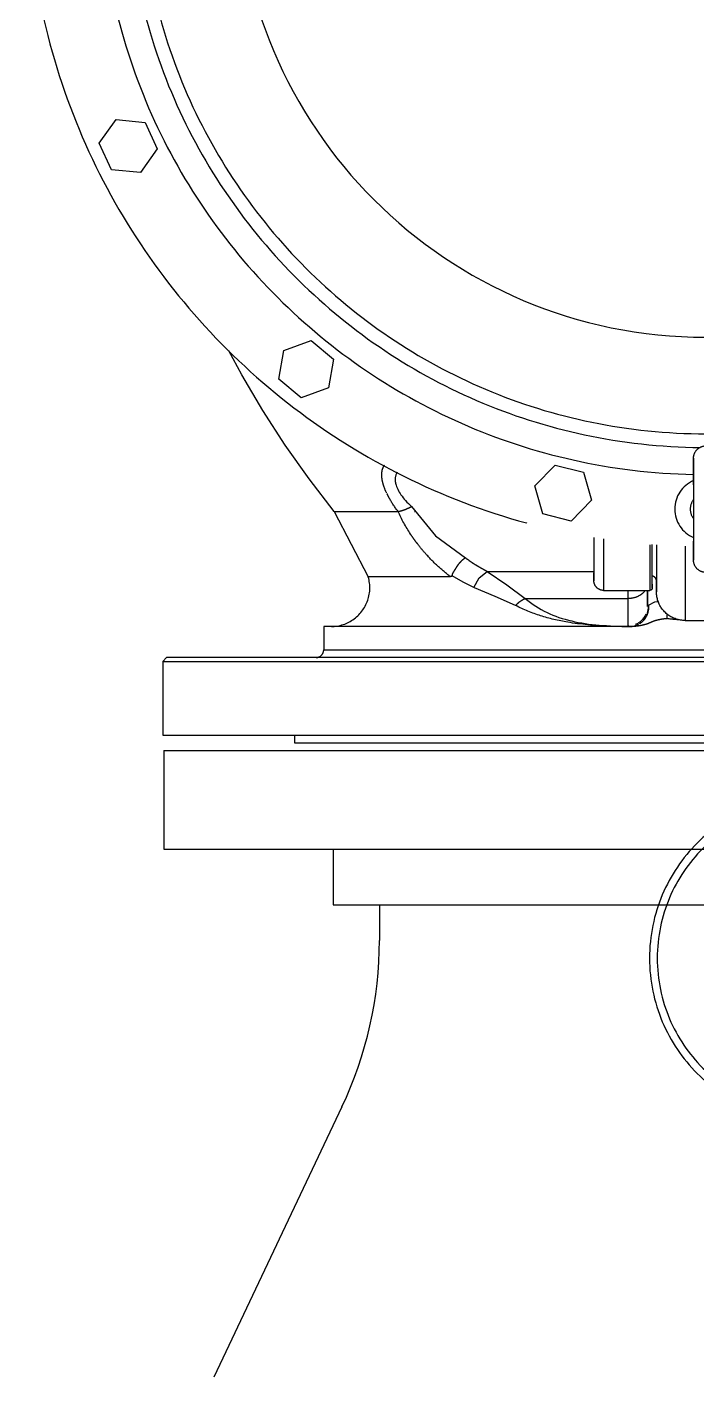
# Model space of a CAD drawing. Extents: x -181672 to 290600, y -29000 to 395522.
# Drawn here: x 13697.2 to 13869.6, y 32906.7 to 33254.6 of the extents above; entities that cross this region are included whole.
import ezdxf

# ---------------------------------------------------------------- set-up
doc = ezdxf.new("R2010")
doc.units = 0
doc.header["$LTSCALE"] = 10
doc.linetypes.add('XFM7P20PCW$0$Dashed', pattern=[2, 1, -1])

# ---------------------------------------------------------------- blocks, each defined once
blk = doc.blocks.new('XFM7P20PCW$0$A$Ccee4e352')
at = {"color": 1, "linetype": 'XFM7P20PCW$0$Dashed', "ltscale": 50}
for p, q in [((775.44, -528.22), (779.8, -522.11)), ((779.8, -522.11), (787.27, -522.83)), ((787.27, -522.83), (790.39, -529.66)), ((778.56, -535.05), (775.44, -528.22)), ((790.39, -529.66), (786.03, -535.77)), ((786.03, -535.77), (778.56, -535.05)), ((823, -581.64), (830.04, -579.04)), ((830.04, -579.04), (835.81, -583.85)), ((821.72, -589.03), (823, -581.64)), ((835.81, -583.85), (834.54, -591.24)), ((827.49, -593.84), (821.72, -589.03)), ((834.54, -591.24), (827.49, -593.84)), ((887.75, -616.53), (892.97, -611.13)), ((892.97, -611.13), (900.25, -612.96)), ((900.25, -612.96), (902.31, -620.17)), ((889.81, -623.74), (887.75, -616.53)), ((928.65, -618.68), (928.65, -618.68)), ((902.31, -620.17), (897.09, -625.57)), ((835.98, -623.07), (844.77, -639.9)), ((835.98, -623.07), (841.46, -623.07)), ((841.47, -623.07), (844.5, -623.07)), ((844.51, -623.07), (848.17, -623.07)), ((848.18, -623.07), (852.44, -623.07)), ((856.73, -623.07), (856.81, -623.07)), ((897.09, -625.57), (889.81, -623.74)), ((902.96, -629.83), (902.96, -640.97)), ((905.42, -630.15), (905.42, -643.44)), ((917.36, -631.66), (917.36, -643.44)), ((917.98, -640.92), (917.98, -631.67)), ((919.09, -631.74), (919.09, -643.81)), ((926.47, -632.06), (926.47, -651.19)), ((865.97, -639.9), (844.77, -639.9)), ((875.46, -638.54), (902.96, -638.54)), ((905.42, -643.44), (917.36, -643.44)), ((911.8, -645.54), (911.8, -643.44)), ((916.8, -643.44), (916.8, -647.58)), ((916.8, -647.58), (916.8, -643.44)), ((917.98, -642.74), (917.98, -641.6)), ((885.26, -645.54), (911.8, -645.54)), ((911.8, -652.55), (911.8, -645.54)), ((915.78, -651.08), (916.4, -650.19)), ((916.78, -649.29), (917.03, -647.99)), ((921.8, -649.4), (921.8, -650.72)), ((833.3, -652.74), (833.3, -658.74)), ((913.16, -652.74), (833.3, -652.74)), ((912.26, -652.74), (912.23, -652.74)), ((926.47, -651.19), (986.8, -651.19)), ((792.8, -660.74), (791.8, -661.74)), ((986.84, -660.74), (792.8, -660.74)), ((833.3, -658.74), (986.83, -658.74)), ((791.8, -661.74), (791.8, -680.74)), ((791.8, -661.74), (986.83, -661.74)), ((791.8, -680.74), (986.83, -680.74)), ((825.8, -680.74), (825.8, -682.74)), ((792.1, -684.74), (1071.5, -684.74)), ((792.1, -684.74), (792.1, -710.14)), ((825.8, -682.74), (986.81, -682.74)), ((792.1, -710.14), (1071.5, -710.14)), ((835.76, -710.14), (835.76, -724.43)), ((835.76, -724.43), (1027.84, -724.43)), ((847.66, -724.43), (847.66, -733.65)), ((847.66, -724.43), (1015.94, -724.43)), ((838, -776.54), (804.94, -846.16))]:
    blk.add_line(p, q, dxfattribs=at)
at = {"color": 1, "linetype": 'XFM7P20PCW$0$Dashed', "ltscale": 50, "flags": 128}
for points in [[(835.98, -623.07), (829.51, -614.65), (823.39, -605.97), (817.62, -597.06), (812.21, -587.92), (808.87, -581.73)], [(928.65, -609.34), (928.65, -609.22), (928.66, -609.09), (928.67, -608.97), (928.69, -608.84), (928.71, -608.72), (928.74, -608.59), (928.77, -608.47), (928.81, -608.35), (928.85, -608.23), (928.9, -608.12), (928.95, -608), (929.01, -607.89), (929.07, -607.78), (929.13, -607.67), (929.2, -607.56), (929.27, -607.46), (929.35, -607.36), (929.43, -607.27), (929.52, -607.17), (929.61, -607.08), (929.7, -607), (929.79, -606.92), (929.89, -606.84), (929.99, -606.76), (930.1, -606.69), (930.21, -606.63), (930.32, -606.57), (930.43, -606.51), (930.54, -606.46), (930.66, -606.41), (930.78, -606.36), (930.9, -606.33), (931.02, -606.29), (931.14, -606.26), (931.26, -606.24), (931.39, -606.22), (931.51, -606.21), (931.64, -606.2), (931.77, -606.19), (931.8, -606.19)], [(928.65, -616.22), (928.65, -615.79), (928.65, -615.35), (928.65, -614.91), (928.65, -614.49), (928.65, -614.08), (928.65, -613.68), (928.65, -613.3), (928.65, -612.93), (928.65, -612.57), (928.65, -612.24), (928.65, -611.92), (928.65, -611.61), (928.65, -611.33), (928.65, -611.06), (928.65, -610.81), (928.65, -610.57), (928.65, -610.36), (928.65, -610.17), (928.65, -610), (928.65, -609.84), (928.65, -609.71), (928.65, -609.6), (928.65, -609.5), (928.65, -609.43), (928.65, -609.38), (928.65, -609.35), (928.65, -609.34)], [(928.65, -609.34), (928.65, -609.35), (928.65, -609.39), (928.65, -609.44), (928.65, -609.51), (928.65, -609.61), (928.65, -609.72), (928.65, -609.86), (928.65, -610.01), (928.65, -610.19), (928.65, -610.38), (928.65, -610.6), (928.65, -610.83), (928.65, -611.08), (928.65, -611.35), (928.65, -611.64), (928.65, -611.95), (928.65, -612.27), (928.65, -612.61), (928.65, -612.96), (928.65, -613.33), (928.65, -613.72), (928.65, -614.11), (928.65, -614.53), (928.65, -614.95), (928.65, -615.39), (928.65, -615.84), (928.65, -616.3), (928.65, -616.76), (928.65, -617.24), (928.65, -617.73), (928.65, -618.22), (928.65, -618.72), (928.65, -619.23), (928.65, -619.74), (928.65, -620.26), (928.65, -620.78), (928.65, -621.3), (928.65, -621.83), (928.65, -622.35), (928.65, -622.88), (928.65, -623.4), (928.65, -623.93), (928.65, -624.45), (928.65, -624.97), (928.65, -625.48), (928.65, -625.99), (928.65, -626.49), (928.65, -626.99), (928.65, -627.48), (928.65, -627.97), (928.65, -628.44), (928.65, -628.9), (928.65, -629.36), (928.65, -629.8), (928.65, -630.23), (928.65, -630.65), (928.65, -631.06), (928.65, -631.45), (928.65, -631.83), (928.65, -632.19), (928.65, -632.54), (928.65, -632.87), (928.65, -633.18), (928.65, -633.48), (928.65, -633.76), (928.65, -634.02), (928.65, -634.27), (928.65, -634.49), (928.65, -634.7), (928.65, -634.88), (928.65, -635.05), (928.65, -635.2), (928.65, -635.32), (928.65, -635.43), (928.65, -635.51), (928.65, -635.58), (928.65, -635.62), (928.65, -635.64), (928.65, -635.64)], [(855.96, -621.8), (862.16, -629.41), (869.83, -635.03)], [(902.96, -629.79), (902.96, -630.12), (902.96, -631.1), (902.96, -632.04), (902.96, -632.94), (902.96, -633.79), (902.96, -634.61), (902.96, -635.38), (902.96, -636.1), (902.96, -636.78), (902.96, -637.41), (902.96, -637.99), (902.96, -638.53), (902.96, -639.01), (902.96, -639.44), (902.96, -639.82), (902.96, -640.14), (902.96, -640.41), (902.96, -640.63), (902.96, -640.8), (902.96, -640.91), (902.96, -640.97), (902.96, -640.97)], [(917.98, -642.82), (917.98, -642.79), (917.98, -642.71), (917.98, -642.56), (917.98, -642.36), (917.98, -642.11), (917.98, -641.79), (917.98, -641.42), (917.98, -641), (917.98, -640.52), (917.98, -639.99), (917.98, -639.4), (917.98, -638.77), (917.98, -638.08), (917.98, -637.34), (917.98, -636.55), (917.98, -635.72), (917.98, -634.84), (917.98, -633.92), (917.98, -632.95), (917.98, -631.94), (917.98, -631.64)], [(919.09, -631.69), (919.09, -632.05), (919.09, -633.11), (919.09, -634.13), (919.09, -635.1), (919.09, -636.03), (919.09, -636.91), (919.09, -637.75), (919.09, -638.53), (919.09, -639.27), (919.09, -639.95), (919.09, -640.58), (919.09, -641.16), (919.09, -641.68), (919.09, -642.14), (919.09, -642.55), (919.09, -642.91), (919.09, -643.2), (919.09, -643.44), (919.09, -643.62), (919.09, -643.74), (919.09, -643.8), (919.09, -643.81)], [(928.65, -635.64), (928.65, -635.63), (928.65, -635.6), (928.65, -635.55), (928.65, -635.48), (928.65, -635.38), (928.65, -635.27), (928.65, -635.13), (928.65, -634.98), (928.65, -634.8), (928.65, -634.61), (928.65, -634.39), (928.65, -634.16), (928.65, -633.91), (928.65, -633.63), (928.65, -633.35), (928.65, -633.04), (928.65, -632.72), (928.65, -632.38), (928.65, -632.03), (928.65, -631.66), (928.65, -631.27), (928.65, -630.87), (928.65, -630.74)], [(931.8, -638.79), (931.67, -638.79), (931.55, -638.78), (931.42, -638.77), (931.3, -638.75), (931.17, -638.73), (931.05, -638.7), (930.93, -638.67), (930.81, -638.63), (930.69, -638.59), (930.57, -638.54), (930.46, -638.49), (930.35, -638.44), (930.23, -638.38), (930.13, -638.31), (930.02, -638.24), (929.92, -638.17), (929.82, -638.09), (929.72, -638.01), (929.63, -637.93), (929.54, -637.84), (929.45, -637.75), (929.37, -637.65), (929.29, -637.55), (929.22, -637.45), (929.15, -637.35), (929.08, -637.24), (929.02, -637.13), (928.96, -637.02), (928.91, -636.9), (928.86, -636.78), (928.82, -636.67), (928.78, -636.55), (928.75, -636.43), (928.72, -636.3), (928.7, -636.18), (928.68, -636.05), (928.66, -635.93), (928.65, -635.8), (928.65, -635.68), (928.65, -635.64)], [(845.19, -642.74), (845.18, -642.34), (845.15, -641.94), (845.11, -641.55), (845.06, -641.15), (844.99, -640.76), (844.9, -640.37), (844.8, -639.98), (844.77, -639.9)], [(872.01, -642.67), (869.22, -641.32), (866.43, -639.66)], [(872.01, -642.67), (873.41, -640.22), (875.46, -638.54)], [(875.46, -638.54), (880.51, -641.97), (885.26, -645.54)], [(902.96, -640.97), (902.96, -640.95), (902.96, -640.86), (902.96, -640.73), (902.96, -640.54), (902.96, -640.3), (902.96, -640), (902.96, -639.65), (902.96, -639.25), (902.96, -638.95)], [(919.09, -640.97), (919.09, -640.92), (919.08, -640.88), (919.08, -640.83), (919.07, -640.78), (919.06, -640.73), (919.05, -640.68), (919.04, -640.63), (919.03, -640.59), (919.01, -640.54), (918.99, -640.49), (918.97, -640.45), (918.95, -640.41), (918.92, -640.36), (918.9, -640.32), (918.87, -640.28), (918.84, -640.24), (918.81, -640.2), (918.78, -640.16), (918.75, -640.13), (918.71, -640.09), (918.68, -640.06), (918.64, -640.02), (918.6, -639.99), (918.56, -639.97), (918.52, -639.94), (918.48, -639.91), (918.44, -639.89), (918.39, -639.87), (918.35, -639.85), (918.3, -639.83), (918.26, -639.81), (918.21, -639.79), (918.16, -639.78), (918.11, -639.77), (918.07, -639.76), (918.02, -639.75), (917.98, -639.75)], [(835.27, -652.74), (835.59, -652.74), (835.99, -652.71), (836.38, -652.67), (836.78, -652.62), (837.17, -652.54), (837.56, -652.46), (837.95, -652.35), (838.33, -652.24), (838.71, -652.1), (839.08, -651.95), (839.45, -651.79), (839.8, -651.61), (840.16, -651.42), (840.5, -651.22), (840.83, -651), (841.16, -650.76), (841.47, -650.52), (841.78, -650.26), (842.08, -649.99), (842.36, -649.71), (842.63, -649.42), (842.89, -649.11), (843.14, -648.8), (843.38, -648.48), (843.6, -648.15), (843.81, -647.81), (844.01, -647.46), (844.19, -647.1), (844.35, -646.74), (844.51, -646.37), (844.64, -645.99), (844.77, -645.61), (844.87, -645.23), (844.97, -644.84), (845.04, -644.44), (845.1, -644.05), (845.15, -643.65), (845.17, -643.25), (845.19, -642.85), (845.19, -642.74)], [(872.18, -642.74), (872.09, -642.71), (872.01, -642.67)], [(882.78, -647.34), (877.5, -644.98), (872.18, -642.74)], [(905.42, -643.44), (905.32, -643.43), (905.23, -643.43), (905.13, -643.42), (905.03, -643.4), (904.93, -643.39), (904.84, -643.37), (904.74, -643.34), (904.65, -643.31), (904.55, -643.28), (904.46, -643.24), (904.37, -643.2), (904.29, -643.16), (904.2, -643.11), (904.11, -643.06), (904.03, -643.01), (903.95, -642.95), (903.87, -642.89), (903.8, -642.82), (903.73, -642.76), (903.66, -642.69), (903.59, -642.62), (903.52, -642.54), (903.46, -642.47), (903.4, -642.39), (903.35, -642.3), (903.3, -642.22), (903.25, -642.13), (903.21, -642.05), (903.16, -641.96), (903.13, -641.87), (903.09, -641.77), (903.06, -641.68), (903.04, -641.58), (903.01, -641.49), (903, -641.39), (902.98, -641.29), (902.97, -641.2), (902.96, -641.1), (902.96, -641), (902.96, -640.97)], [(917.98, -642.82), (917.98, -642.85), (917.98, -642.87), (917.98, -642.89), (917.97, -642.92), (917.97, -642.94), (917.96, -642.97), (917.96, -642.99), (917.95, -643.01), (917.94, -643.04), (917.93, -643.06), (917.92, -643.08), (917.91, -643.1), (917.9, -643.13), (917.89, -643.15), (917.87, -643.17), (917.86, -643.19), (917.84, -643.21), (917.83, -643.23), (917.81, -643.24), (917.79, -643.26), (917.78, -643.28), (917.76, -643.29), (917.74, -643.31), (917.72, -643.32), (917.7, -643.34), (917.68, -643.35), (917.65, -643.36), (917.63, -643.37), (917.61, -643.38), (917.59, -643.39), (917.56, -643.4), (917.54, -643.41), (917.52, -643.42), (917.49, -643.42), (917.47, -643.43), (917.44, -643.43), (917.42, -643.43), (917.4, -643.44), (917.37, -643.44), (917.36, -643.44)], [(917.98, -641.79), (917.98, -641.94), (917.98, -642.23), (917.98, -642.46), (917.98, -642.64), (917.98, -642.75), (917.98, -642.81), (917.98, -642.82)], [(919.09, -643.81), (919.09, -643.78), (919.09, -643.69), (919.09, -643.54), (919.09, -643.34), (919.09, -643.07), (919.09, -642.75), (919.09, -642.37), (919.09, -641.94), (919.09, -641.44), (919.09, -640.9), (919.09, -640.3), (919.09, -640.18)], [(917.03, -647.22), (918.69, -646.42), (919.53, -646.27)], [(926.47, -651.19), (926.18, -651.19), (925.88, -651.17), (925.59, -651.14), (925.3, -651.1), (925.01, -651.05), (924.72, -650.98), (924.43, -650.91), (924.15, -650.82), (923.87, -650.72), (923.6, -650.61), (923.33, -650.49), (923.06, -650.36), (922.8, -650.22), (922.55, -650.07), (922.3, -649.9), (922.06, -649.73), (921.83, -649.55), (921.6, -649.36), (921.39, -649.16), (921.18, -648.95), (920.97, -648.74), (920.78, -648.51), (920.6, -648.28), (920.42, -648.04), (920.26, -647.8), (920.1, -647.55), (919.96, -647.29), (919.83, -647.02), (919.7, -646.76), (919.59, -646.48), (919.49, -646.21), (919.4, -645.92), (919.32, -645.64), (919.25, -645.35), (919.2, -645.06), (919.15, -644.77), (919.12, -644.48), (919.1, -644.18), (919.09, -643.89), (919.09, -643.81)], [(916.82, -647.5), (916.86, -647.43), (917.03, -647.22)], [(831.38, -660.74), (831.46, -660.74), (831.54, -660.73), (831.62, -660.72), (831.7, -660.7), (831.78, -660.69), (831.85, -660.67), (831.93, -660.64), (832, -660.62), (832.08, -660.59), (832.15, -660.55), (832.22, -660.52), (832.29, -660.48), (832.36, -660.44), (832.43, -660.39), (832.49, -660.35), (832.56, -660.3), (832.62, -660.25), (832.68, -660.19), (832.73, -660.14), (832.79, -660.08), (832.84, -660.02), (832.89, -659.96), (832.94, -659.89), (832.98, -659.82), (833.02, -659.76), (833.06, -659.69), (833.1, -659.61), (833.13, -659.54), (833.16, -659.47), (833.19, -659.39), (833.22, -659.32), (833.24, -659.24), (833.26, -659.16), (833.27, -659.08), (833.28, -659), (833.29, -658.92), (833.3, -658.84), (833.3, -658.77), (833.3, -658.74)]]:
    blk.add_lwpolyline(points, dxfattribs=at)
at = {"color": 1, "linetype": 'XFM7P20PCW$0$Dashed', "ltscale": 50}
for centre, radius, start, end in [((931.8, -457.24), 175, 91.0269, 268.9804), ((931.8, -457.24), 156.34, 91.1476, 268.8491), ((931.8, -457.24), 149.38, 90.5413, 269.4585), ((931.8, -457.24), 145.83, 89.9999, 269.9999), ((931.8, -457.24), 120.96, 89.9999, 269.9999), ((931.8, -622.49), 8, 113.3416, 179.9999), ((931.8, -622.49), 8, 179.9999, 246.5944), ((931.8, -622.49), 4, 141.1822, 179.9999), ((931.8, -622.49), 4, 179.9999, 217.9952), ((959.3, -738.24), 42, 90, 270), ((959.3, -738.24), 40, 90, 270), ((747.66, -733.65), 100, 334.6007, 0)]:
    blk.add_arc(centre, radius, start, end, dxfattribs=at)
for centre, major_axis, ratio, start_param, end_param in [((911.8, -647.58), (-5, 0), 0.995203, 1.963495, 2.748894), ((912.28, -647.74), (0, 5), 0.957201, 3.668114, 4.161408), ((912.28, -647.74), (0, 5), 0.957201, 4.178768, 4.818662), ((912.28, -647.74), (0, 5), 0.957201, 3.141593, 3.623878)]:
    blk.add_ellipse(centre, major_axis=major_axis, ratio=ratio, start_param=start_param, end_param=end_param, dxfattribs=at)
for points, knots in [([(849.5, -618.3), (849.24, -617.75), (848.86, -616.81), (848.49, -615.55), (848.22, -614.1), (848.27, -612.58), (848.67, -611.6), (848.94, -611.19)], [0.2963542, 0.2963542, 0.2963542, 0.2963542, 0.4, 0.475, 0.55, 0.7, 0.8391606, 0.8391606, 0.8391606, 0.8391606]), ([(852.26, -612.98), (851.72, -613.8), (851.4, -616.43), (853.67, -619.81), (855.96, -621.8)], [0.1666667, 0.1666667, 0.1666667, 0.1666667, 0.5, 1, 1, 1, 1]), ([(852.44, -623.07), (851.62, -621.99), (850.61, -620.45), (849.8, -618.91), (849.58, -618.45)], [0, 0, 0, 0, 0.2, 0.2865725, 0.2865725, 0.2865725, 0.2865725]), ([(865.97, -639.9), (864.85, -639.06), (862.7, -637.27), (859.96, -634.49), (857.95, -632.09), (856.63, -630.31), (854.7, -627.51), (853.36, -625.08), (852.46, -623.07)], [0, 0, 0, 0, 0.2, 0.4, 0.55, 0.625, 0.7, 1, 1, 1, 1]), ([(866.43, -639.66), (866.44, -639.58), (866.48, -639.41), (866.55, -639.16), (866.66, -638.94), (866.77, -638.75), (866.88, -638.55), (867.02, -638.33), (867.2, -638.05), (867.39, -637.76), (867.57, -637.46), (867.73, -637.2), (867.9, -636.94), (868.14, -636.6), (868.47, -636.2), (869.03, -635.61), (869.5, -635.24), (869.83, -635.03)], [0, 0, 0, 0, 0.05, 0.1, 0.15, 0.1875, 0.225, 0.275, 0.325, 0.4, 0.45, 0.5, 0.55, 0.6, 0.7, 0.8, 1, 1, 1, 1]), ([(869.83, -635.03), (870.24, -635.34), (870.86, -635.79), (871.69, -636.35), (872.33, -636.75), (872.97, -637.13), (873.6, -637.5), (874.44, -637.98), (875.05, -638.32), (875.46, -638.54)], [0, 0, 0, 0, 0.222222, 0.333333, 0.444444, 0.555556, 0.666667, 0.777778, 1, 1, 1, 1]), ([(916.12, -643.51), (915.9, -643.81), (915.24, -644.52), (913.76, -645.33), (912.45, -645.54), (911.8, -645.54)], [0.3365616, 0.3365616, 0.3365616, 0.3365616, 0.5, 0.75, 1, 1, 1, 1]), ([(906.89, -652.64), (903.13, -652.5), (896.95, -651.99), (889.14, -650.15), (884.88, -648.39), (882.78, -647.34)], [0.1583585, 0.1583585, 0.1583585, 0.1583585, 0.5, 0.75, 1, 1, 1, 1]), ([(912.22, -652.74), (912.19, -652.74), (912.14, -652.74), (912.05, -652.72), (911.92, -652.69), (911.83, -652.64), (911.8, -652.57), (911.8, -652.55)], [0, 0, 0, 0, 0.1, 0.2, 0.4, 0.8, 1, 1, 1, 1]), ([(921.8, -650.72), (921.55, -650.74), (921.06, -650.79), (920.33, -650.9), (919.73, -651.02), (919.31, -651.11), (919.07, -651.17), (918.9, -651.22), (918.72, -651.27), (918.49, -651.35), (918.08, -651.5), (917.52, -651.74), (916.95, -651.99), (916.54, -652.14), (916.31, -652.21), (916.13, -652.26), (915.95, -652.31), (915.71, -652.37), (915.29, -652.46), (914.67, -652.58), (913.92, -652.68), (913.42, -652.73), (913.16, -652.74)], [0, 0, 0, 0, 0.083333, 0.166667, 0.25, 0.291667, 0.3125, 0.333333, 0.354167, 0.375, 0.416667, 0.5, 0.583333, 0.625, 0.645833, 0.666667, 0.6875, 0.708333, 0.75, 0.833333, 0.916667, 1, 1, 1, 1])]:
    blk.add_open_spline(points, degree=3, knots=knots, dxfattribs=at)
for points in [[(928.64, -619.14), (928.64, -619.17), (928.65, -619.2), (928.65, -619.22)], [(853.76, -622.77), (853.93, -622.71), (854.28, -622.58), (854.82, -622.35), (855.39, -622.1), (855.77, -621.9), (855.96, -621.8)], [(852.46, -623.07), (852.57, -623.06), (852.7, -623.04), (852.84, -623.02)], [(852.84, -623.02), (852.98, -622.99), (853.27, -622.92), (853.59, -622.82), (853.76, -622.77)], [(866.43, -639.66), (866.37, -639.75), (866.24, -639.87), (866.07, -639.9), (865.97, -639.9)], [(882.78, -647.34), (883.13, -646.94), (883.93, -646.21), (884.82, -645.71), (885.26, -645.54)], [(885.26, -645.54), (888.75, -648.48), (896.73, -652.04), (906.72, -652.7), (912.22, -652.74)], [(916.36, -650.31), (916.21, -650.59), (916.02, -650.84), (915.82, -651.08)], [(916.84, -649.19), (916.75, -649.53), (916.61, -649.87), (916.43, -650.19)], [(917.03, -647.22), (917.09, -647.84), (917.04, -648.52), (916.84, -649.19)], [(912.23, -652.74), (911.59, -652.74), (910.96, -652.73), (910.33, -652.72)], [(925.03, -651.04), (923.95, -650.95), (922.88, -650.85), (921.8, -650.72)]]:
    blk.add_open_spline(points, degree=3, dxfattribs=at)
blk = doc.blocks.new('XFM7P20PCW')
blk.add_blockref('XFM7P20PCW$0$A$Ccee4e352', (12940.35159, 33752.84065))

msp = doc.modelspace()

# ---------------------------------------------------------------- block references
msp.add_blockref('XFM7P20PCW', (0, 0))

doc.saveas('drawing.dxf')
